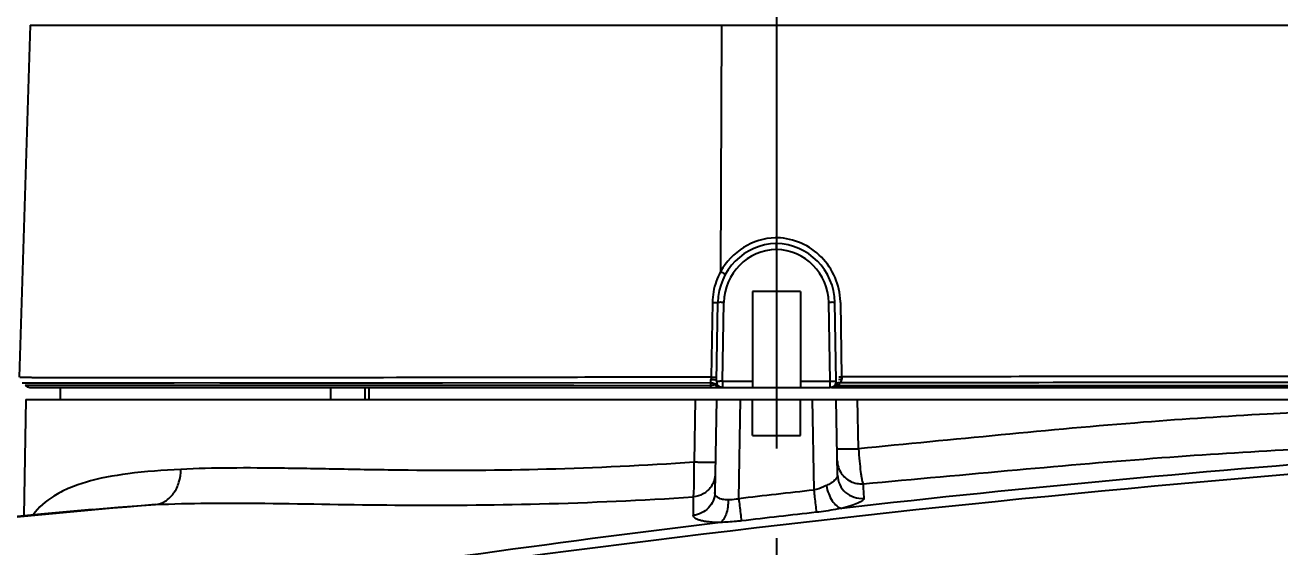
# Model space of a CAD drawing. Header units: millimetres. Extents: x 5828 to 6704, y 123 to 421.
# Drawn here: x 6576.31 to 6581.54, y 225.46 to 227.63 of the extents above; entities that cross this region are included whole.
import ezdxf

# ---------------------------------------------------------------- set-up
doc = ezdxf.new("R2010")
doc.units = ezdxf.units.MM
doc.linetypes.add('CENTER', pattern=[0.6, 0.375, -0.075, 0.075, -0.075])
for name, color, linetype in [('中心线', 7, 'Continuous'), ('外形图', 7, 'Continuous'), ('尺寸标注', 7, 'Continuous'), ('运动范围', 7, 'Continuous')]:
    doc.layers.add(name, color=color, linetype=linetype)
doc.styles.add('微软雅黑', font='msyh.ttc', dxfattribs={"height": 1.5})
doc.dimstyles.new('尺寸标注_1_20比例', dxfattribs={"dimtxt": 1.5, "dimasz": 1.25, "dimexe": 0.5, "dimexo": 0.4, "dimgap": 0.5, "dimtad": 1, "dimdec": 1, "dimlfac": 20, "dimdsep": 46, "dimtxsty": '微软雅黑', "dimcen": 0.09, "dimadec": 0, "dimazin": 0, "dimtp": 0.01, "dimtm": 0.01, "dimtfac": 1, "dimtdec": 1, "dimtofl": 0, "dimtmove": 0, "dimatfit": 3, "dimfxl": 1, "dimtolj": 1, "dimarcsym": 0})

# ---------------------------------------------------------------- blocks, each defined once
blk = doc.blocks.new('*D819')
at = {"layer": 'Defpoints', "color": 0}
for p in [(6584.3508, 234.274), (6633.6855, 232.4599), (6518.5475, 222.8994), (6579.4437, 222.8994), (6638.115, 222.8994)]:
    blk.add_point(p, dxfattribs=at)
at = {"layer": '尺寸标注', "color": 0, "lineweight": -2}
blk.add_arc((6579.4437, 222.8994), 12.3879, 15.78003, 174.21614, dxfattribs=at)
at = {"layer": '尺寸标注', "color": 0}
for points in [[(6591.1616, 226.2217), (6591.5678, 226.3147), (6591.6435, 225.0497)], [(6566.9107, 224.1583), (6567.3268, 224.1373), (6567.0557, 222.8994)]]:
    blk.add_solid(points, dxfattribs=at)
at = {"layer": '尺寸标注', "color": 0, "insert": (6578.253, 236.5144), "char_height": 1.5, "attachment_point": 5, "rotation": 4.9981, "style": '微软雅黑'}
blk.add_mtext('\\A1;-\\A1;170%%d', dxfattribs=at)

msp = doc.modelspace()

# ---------------------------------------------------------------- linework, layer by layer
at = {"layer": '中心线', "linetype": 'CENTER', "ltscale": 5}
msp.add_line((6579.4437, 230.7455), (6579.4437, 214.7388), dxfattribs=at)
at = {"layer": '外形图', "color": 7, "linetype": 'Continuous'}
for p, q in [((6576.3344, 227.6344), (6576.2873, 226.1666)), ((6576.3344, 227.6343), (6582.9939, 227.6344)), ((6579.2145, 227.634), (6579.2115, 226.6073)), ((6579.3437, 226.5244), (6579.3437, 226.1244)), ((6579.5437, 226.5244), (6579.3437, 226.5244)), ((6579.5437, 226.5244), (6579.5437, 226.1244)), ((6579.1771, 226.4783), (6579.1717, 226.1673)), ((6579.1941, 226.1498), (6579.1998, 226.4787)), ((6579.2191, 226.1498), (6579.2248, 226.4787)), ((6579.6682, 226.1498), (6579.6625, 226.4787)), ((6579.6932, 226.1498), (6579.6875, 226.4787)), ((6579.7105, 226.4783), (6579.7158, 226.1682)), ((6576.2998, 226.1439), (6576.4282, 226.1437)), ((6576.3127, 226.1332), (6576.3659, 226.1336)), ((6576.3659, 226.1336), (6576.9333, 226.134)), ((6576.9333, 226.1434), (6579.1696, 226.1445)), ((6576.9333, 226.134), (6579.1702, 226.133)), ((6577.1249, 226.1435), (6578.0522, 226.1436)), ((6578.0522, 226.1436), (6579.1696, 226.1445)), ((6579.2191, 226.1498), (6579.2191, 226.1244)), ((6579.2191, 226.1498), (6579.3437, 226.1498)), ((6579.5437, 226.1498), (6579.6682, 226.1498)), ((6579.6682, 226.1244), (6579.6682, 226.1498)), ((6579.7042, 226.1328), (6582.5745, 226.1327)), ((6576.3317, 226.1244), (6579.2182, 226.1244)), ((6576.4607, 226.0744), (6576.4607, 226.1244)), ((6577.5872, 226.0744), (6577.5872, 226.1244)), ((6577.7284, 226.1244), (6577.7287, 226.0744)), ((6577.7472, 226.0744), (6577.7467, 226.1244)), ((6579.1718, 226.1244), (6579.1765, 226.1244)), ((6579.2191, 226.1244), (6579.2075, 226.1272)), ((6579.2075, 226.1244), (6579.208, 226.1244)), ((6579.208, 226.1244), (6579.209, 226.1244)), ((6579.2191, 226.1244), (6579.6682, 226.1244)), ((6579.6801, 226.1274), (6579.6682, 226.1244)), ((6579.6741, 226.1245), (6579.67, 226.1244)), ((6579.6741, 226.1244), (6582.5561, 226.1244)), ((6576.3152, 226.0744), (6576.3067, 225.589)), ((6576.3152, 226.0744), (6582.5721, 226.0744)), ((6579.1049, 226.0744), (6579.1005, 225.8123)), ((6579.1941, 226.0744), (6579.1873, 225.6864)), ((6579.2869, 225.6606), (6579.2941, 226.0744)), ((6579.3437, 225.9244), (6579.3437, 226.0744)), ((6579.5437, 225.9244), (6579.5437, 226.0744)), ((6579.5932, 226.0744), (6579.5998, 225.6964)), ((6579.6987, 225.7586), (6579.6932, 226.0744)), ((6579.7859, 225.869), (6579.7824, 226.0744)), ((6579.3437, 225.9244), (6579.5437, 225.9244)), ((6579.0969, 225.6679), (6579.0976, 225.5912)), ((6576.5924, 225.6157), (6576.701, 225.6256)), ((6576.701, 225.6256), (6576.8555, 225.636))]:
    msp.add_line(p, q, dxfattribs=at)
for points in [[(6576.7827, 226.134), (6577.5625, 226.1339), (6578.5993, 226.1334)], [(6576.5924, 225.6157), (6576.3777, 225.5958), (6576.1526, 225.5743), (6575.9189, 225.5512), (6575.6784, 225.5267), (6575.4329, 225.5008), (6575.1841, 225.4736), (6574.9659, 225.4491)]]:
    msp.add_lwpolyline(points, dxfattribs=at)
for centre, radius, start, end in [((6579.4498, 226.4744), 0.25, 91.4094, 179), ((6579.4498, 226.4807), 0.2678, 91.2865, 92.3038), ((6579.4375, 226.4777), 0.2708, 87.8183, 88.6896), ((6579.4375, 226.4744), 0.25, 1, 88.5914), ((6579.4498, 226.4748), 0.225, 91.5686, 178.9992), ((6579.4375, 226.4748), 0.225, 1.0006, 88.4313), ((6579.4551, 226.4731), 0.2782, 151.1491, 169.6552), ((6579.4546, 226.4735), 0.2776, 169.7175, 179.0009), ((6579.4328, 226.4735), 0.2777, 0.9943, 1.8737), ((6576.3318, 226.1494), 0.025, 220.2755, 270.0136), ((6576.7522, 340.4047), 114.2614, 269.831112, 270.090777), ((6578.9131, 226.1841), 0.2596, 351.23, 352.0193), ((6578.7606, 226.1213), 0.4098, 1.6362, 2.2444), ((6579.0276, 226.1681), 0.144, 351.9868, 355.947), ((6579.2191, 226.1494), 0.025, 179, 242.2739), ((6579.1964, 224.8686), 1.2814, 88.9871, 89.4999), ((6579.6682, 226.1494), 0.025, 298.3748, 1), ((6579.7024, 227.0107), 0.8426, 270.088, 270.914), ((6579.5613, 226.2005), 0.1581, 334.6883, 336.5344), ((6579.4947, 226.2293), 0.2307, 336.5419, 337.6288), ((6578.9325, 226.4602), 0.8384, 337.6638, 337.91), ((6580.0092, 226.1769), 0.2935, 181.71, 183.5434), ((6579.6682, 226.1494), 0.025, 285.443, 296.3534), ((6586.4284, 165.9895), 60.0076, 94.198792, 96.423103), ((6586.8997, 161.5168), 64.4644, 94.343162, 100.668847), ((6605.7028, 227.0588), 25.9323, 182.95299, 183.08673), ((6586.1939, 166.5875), 59.4755, 96.365521, 96.66899), ((6582.7414, 156.9068), 68.9808, 94.894769, 96.472151), ((6586.2685, 167.3898), 58.598, 96.917156, 101.122357), ((6586.3285, 165.5023), 60.4759, 96.378099, 96.676075)]:
    msp.add_arc(centre, radius, start, end, dxfattribs=at)
for points, knots in [([(6579.439, 226.7483), (6579.3929, 226.7465), (6579.3002, 226.7183), (6579.2338, 226.6477), (6579.2115, 226.6073)], [0, 0, 0, 0, 0.499532, 1, 1, 1, 1]), ([(6579.4437, 226.7485), (6579.4438, 226.7452), (6579.4437, 226.7392), (6579.4441, 226.7314), (6579.4432, 226.7268), (6579.4438, 226.7246), (6579.4437, 226.7243)], [0, 0, 0, 0, 0.404273, 0.750482, 0.953351, 1, 1, 1, 1]), ([(6579.4437, 226.6997), (6579.4437, 226.7029), (6579.4437, 226.7086), (6579.4436, 226.7155), (6579.4437, 226.7198), (6579.4435, 226.7223), (6579.4439, 226.7233), (6579.4435, 226.7243), (6579.4437, 226.7243)], [0, 0, 0, 0, 0.383509, 0.70822, 0.832092, 0.923926, 0.98062, 1, 1, 1, 1]), ([(6579.7103, 226.4826), (6579.7092, 226.5167), (6579.6941, 226.5851), (6579.6358, 226.6718), (6579.55, 226.7313), (6579.4818, 226.747), (6579.4479, 226.7483)], [0, 0, 0, 0, 0.250448, 0.500609, 0.750427, 1, 1, 1, 1]), ([(6579.2115, 226.6073), (6579.2141, 226.6058), (6579.2189, 226.603), (6579.2261, 226.5996), (6579.2286, 226.597), (6579.2315, 226.5963), (6579.2314, 226.596)], [0, 0, 0, 0, 0.398641, 0.749797, 0.957286, 1, 1, 1, 1]), ([(6579.1771, 226.4783), (6579.1801, 226.4783), (6579.1856, 226.4783), (6579.1935, 226.478), (6579.197, 226.4786), (6579.1998, 226.4784), (6579.1998, 226.4787)], [0, 0, 0, 0, 0.397733, 0.748199, 0.955582, 1, 1, 1, 1]), ([(6579.2248, 226.4787), (6579.2217, 226.4788), (6579.216, 226.4787), (6579.2076, 226.4793), (6579.2038, 226.4782), (6579.1999, 226.4794), (6579.1998, 226.4787)], [0, 0, 0, 0, 0.381912, 0.706694, 0.923293, 1, 1, 1, 1]), ([(6579.6875, 226.4787), (6579.6875, 226.4794), (6579.6836, 226.4782), (6579.6797, 226.4793), (6579.6714, 226.4787), (6579.6657, 226.4788), (6579.6625, 226.4787)], [0, 0, 0, 0, 0.076429, 0.292743, 0.617772, 1, 1, 1, 1]), ([(6576.3427, 226.165), (6576.3365, 226.1651), (6576.3191, 226.1654), (6576.3016, 226.1657), (6576.2904, 226.1663)], [0, 0, 0, 0, 0.355657, 1, 1, 1, 1]), ([(6579.1717, 226.1673), (6578.8416, 226.1668), (6578.226, 226.1657), (6577.4936, 226.1644), (6576.9961, 226.1641), (6576.7135, 226.1645), (6576.5028, 226.1648), (6576.3874, 226.1645), (6576.3427, 226.165)], [0, 0, 0, 0, 0.350026, 0.652871, 0.776646, 0.877597, 0.952609, 1, 1, 1, 1]), ([(6579.1712, 226.158), (6579.177, 226.1577), (6579.1849, 226.1582), (6579.1941, 226.1525), (6579.1941, 226.1498)], [0, 0, 0, 0, 0.686136, 1, 1, 1, 1]), ([(6579.1717, 226.1673), (6579.1737, 226.1673), (6579.1805, 226.1672), (6579.1874, 226.1671), (6579.1921, 226.1673)], [0, 0, 0, 0, 0.301181, 1, 1, 1, 1]), ([(6579.1941, 226.1498), (6579.1941, 226.1501), (6579.196, 226.1496), (6579.198, 226.1502), (6579.2026, 226.1499), (6579.2058, 226.15), (6579.2076, 226.15)], [0, 0, 0, 0, 0.069624, 0.270041, 0.587926, 1, 1, 1, 1]), ([(6579.6682, 226.1498), (6579.6704, 226.1498), (6579.6776, 226.1499), (6579.6848, 226.15), (6579.6899, 226.15)], [0, 0, 0, 0, 0.297749, 1, 1, 1, 1]), ([(6579.6872, 226.1331), (6579.6876, 226.1337), (6579.6908, 226.136), (6579.6951, 226.1358), (6579.6981, 226.1353)], [0, 0, 0, 0, 0.189268, 1, 1, 1, 1]), ([(6579.6893, 226.1359), (6579.6899, 226.1368), (6579.6929, 226.1409), (6579.6977, 226.1437), (6579.7016, 226.1445)], [0, 0, 0, 0, 0.218845, 1, 1, 1, 1]), ([(6579.6899, 226.15), (6579.6907, 226.15), (6579.6914, 226.1496), (6579.6932, 226.1501), (6579.6932, 226.1498)], [0, 0, 0, 0, 0.742347, 1, 1, 1, 1]), ([(6579.7094, 226.1449), (6579.7099, 226.1453), (6579.7124, 226.1477), (6579.7145, 226.1506), (6579.7154, 226.1532)], [0, 0, 0, 0, 0.206755, 1, 1, 1, 1]), ([(6579.7094, 226.1449), (6580.0251, 226.1452), (6580.618, 226.1456), (6581.4221, 226.1461), (6582.0359, 226.1461), (6582.3726, 226.1447), (6582.498, 226.1449)], [0, 0, 0, 0, 0.339645, 0.637816, 0.865105, 1, 1, 1, 1]), ([(6582.5974, 226.1693), (6582.5678, 226.1664), (6582.4776, 226.1694), (6582.2971, 226.1685), (6582.0279, 226.17), (6581.6773, 226.1704), (6581.2561, 226.17), (6580.5943, 226.1694), (6580.0745, 226.1688), (6579.7158, 226.1682)], [0, 0, 0, 0, 0.030914, 0.093734, 0.188115, 0.311061, 0.458805, 0.626601, 1, 1, 1, 1]), ([(6579.1718, 226.1244), (6579.1714, 226.1244), (6579.171, 226.1263), (6579.1708, 226.1273), (6579.1706, 226.1283)], [0, 0, 0, 0, 0.280662, 1, 1, 1, 1]), ([(6581.9216, 226.0315), (6581.7774, 226.0266), (6581.4614, 226.0135), (6580.7488, 225.9658), (6580.182, 225.9062), (6579.7859, 225.869)], [0, 0, 0, 0, 0.202086, 0.44282, 1, 1, 1, 1]), ([(6579.6968, 225.869), (6579.6968, 225.8688), (6579.6977, 225.8689), (6579.6986, 225.8686), (6579.7009, 225.8686), (6579.7036, 225.8685), (6579.7073, 225.8685), (6579.7136, 225.8684), (6579.7232, 225.8684), (6579.7364, 225.8684), (6579.7516, 225.8685), (6579.7683, 225.8687), (6579.7799, 225.8689), (6579.7859, 225.869)], [0, 0, 0, 0, 0.004967, 0.019064, 0.042276, 0.074468, 0.115439, 0.164785, 0.286812, 0.43667, 0.609515, 0.799766, 1, 1, 1, 1]), ([(6579.7859, 225.869), (6579.787, 225.8517), (6579.7896, 225.8193), (6579.7937, 225.7809), (6579.7973, 225.755), (6579.7998, 225.7405), (6579.8022, 225.7302), (6579.8038, 225.7247), (6579.8049, 225.7228)], [0, 0, 0, 0, 0.352078, 0.659292, 0.784012, 0.884114, 0.956686, 1, 1, 1, 1]), ([(6579.8049, 225.7228), (6580.0191, 225.742), (6580.4341, 225.7807), (6581.0287, 225.8323), (6581.5604, 225.8662), (6581.8911, 225.8793), (6582.0419, 225.8841)], [0, 0, 0, 0, 0.287551, 0.557407, 0.798206, 1, 1, 1, 1]), ([(6576.9615, 225.7828), (6576.888, 225.779), (6576.7543, 225.7697), (6576.5967, 225.7414), (6576.4941, 225.7052), (6576.4167, 225.6659), (6576.3687, 225.6246), (6576.3463, 225.5932)], [0, 0, 0, 0, 0.333565, 0.606951, 0.72231, 0.824985, 1, 1, 1, 1]), ([(6576.8555, 225.636), (6576.8701, 225.6376), (6576.8999, 225.6483), (6576.9346, 225.6825), (6576.9567, 225.7293), (6576.9616, 225.7647), (6576.9615, 225.7828)], [0, 0, 0, 0, 0.223658, 0.463716, 0.724543, 1, 1, 1, 1]), ([(6579.1005, 225.8123), (6578.8957, 225.7986), (6578.4985, 225.779), (6578.012, 225.7767), (6577.6482, 225.7828), (6577.4007, 225.7877), (6577.1738, 225.7895), (6577.0297, 225.7863), (6576.9615, 225.7828)], [0, 0, 0, 0, 0.287729, 0.557322, 0.68188, 0.797923, 0.90432, 1, 1, 1, 1]), ([(6579.0969, 225.6679), (6579.0977, 225.6701), (6579.0988, 225.6761), (6579.1006, 225.6929), (6579.1017, 225.7221), (6579.1018, 225.7643), (6579.1011, 225.7957), (6579.1005, 225.8123)], [0, 0, 0, 0, 0.048349, 0.124291, 0.350678, 0.654126, 1, 1, 1, 1]), ([(6579.1895, 225.8123), (6579.1895, 225.8122), (6579.1887, 225.8122), (6579.1877, 225.812), (6579.1855, 225.812), (6579.1827, 225.8119), (6579.179, 225.8118), (6579.1727, 225.8118), (6579.1632, 225.8117), (6579.15, 225.8118), (6579.1347, 225.8119), (6579.118, 225.8121), (6579.1064, 225.8123), (6579.1005, 225.8123)], [0, 0, 0, 0, 0.004966, 0.019062, 0.042271, 0.074461, 0.11543, 0.164773, 0.286797, 0.436653, 0.609498, 0.799754, 1, 1, 1, 1]), ([(6579.7142, 225.767), (6579.7238, 225.7525), (6579.7514, 225.7283), (6579.7875, 225.7216), (6579.8049, 225.7228)], [0, 0, 0, 0, 0.498775, 1, 1, 1, 1]), ([(6579.1715, 225.7107), (6579.1631, 225.6987), (6579.1407, 225.678), (6579.1116, 225.6691), (6579.0969, 225.6679)], [0, 0, 0, 0, 0.498347, 1, 1, 1, 1]), ([(6579.6521, 225.7154), (6579.6481, 225.7136), (6579.6313, 225.7057), (6579.6137, 225.6992), (6579.5998, 225.6964)], [0, 0, 0, 0, 0.235355, 1, 1, 1, 1]), ([(6579.6987, 225.7586), (6579.6989, 225.7504), (6579.6882, 225.7376), (6579.671, 225.7251), (6579.6588, 225.7186), (6579.6521, 225.7154)], [0, 0, 0, 0, 0.375942, 0.65893, 1, 1, 1, 1]), ([(6579.6521, 225.7154), (6579.6542, 225.7038), (6579.6605, 225.6815), (6579.675, 225.6524), (6579.6929, 225.6307), (6579.7081, 225.6219), (6579.7154, 225.6204)], [0, 0, 0, 0, 0.298366, 0.576933, 0.813576, 1, 1, 1, 1]), ([(6579.6987, 225.7586), (6579.699, 225.7452), (6579.7052, 225.718), (6579.7302, 225.6848), (6579.7666, 225.6641), (6579.7945, 225.6611), (6579.8081, 225.6624)], [0, 0, 0, 0, 0.248067, 0.497209, 0.748037, 1, 1, 1, 1]), ([(6576.8555, 225.636), (6576.9277, 225.6396), (6577.08, 225.6431), (6577.4128, 225.6411), (6577.874, 225.6315), (6578.4692, 225.6351), (6578.8836, 225.6545), (6579.0969, 225.6679)], [0, 0, 0, 0, 0.09672, 0.203799, 0.445169, 0.713965, 1, 1, 1, 1]), ([(6579.1873, 225.6864), (6579.1871, 225.6747), (6579.1822, 225.6511), (6579.1625, 225.6207), (6579.1332, 225.5991), (6579.1096, 225.5925), (6579.0976, 225.5913)], [0, 0, 0, 0, 0.247204, 0.495908, 0.747001, 1, 1, 1, 1]), ([(6579.2432, 225.6556), (6579.2351, 225.6555), (6579.2206, 225.6566), (6579.2021, 225.6628), (6579.1899, 225.6731), (6579.1872, 225.6823), (6579.1873, 225.6864)], [0, 0, 0, 0, 0.344375, 0.615988, 0.823083, 1, 1, 1, 1]), ([(6579.2869, 225.6606), (6579.2832, 225.6597), (6579.2688, 225.6566), (6579.2541, 225.6557), (6579.2432, 225.6556)], [0, 0, 0, 0, 0.258197, 1, 1, 1, 1]), ([(6579.2869, 225.6606), (6579.288, 225.6506), (6579.2916, 225.6198), (6579.2952, 225.5889), (6579.2978, 225.5681)], [0, 0, 0, 0, 0.324448, 1, 1, 1, 1]), ([(6579.5998, 225.6964), (6579.6009, 225.6864), (6579.6044, 225.6555), (6579.6078, 225.6247), (6579.6103, 225.6039)], [0, 0, 0, 0, 0.324204, 1, 1, 1, 1]), ([(6579.8081, 225.6624), (6579.8083, 225.6586), (6579.8028, 225.6525), (6579.7939, 225.6468), (6579.778, 225.6389), (6579.7517, 225.6297), (6579.7285, 225.6235), (6579.7154, 225.6204)], [0, 0, 0, 0, 0.109066, 0.197946, 0.312278, 0.613942, 1, 1, 1, 1]), ([(6579.2432, 225.6556), (6579.243, 225.6356), (6579.2394, 225.6071), (6579.2257, 225.5757), (6579.2162, 225.5646), (6579.211, 225.5614)], [0, 0, 0, 0, 0.587071, 0.821283, 1, 1, 1, 1]), ([(6579.7154, 225.6204), (6579.7069, 225.6188), (6579.672, 225.6123), (6579.637, 225.6068), (6579.6103, 225.6039)], [0, 0, 0, 0, 0.243326, 1, 1, 1, 1]), ([(6579.211, 225.5614), (6579.1954, 225.5614), (6579.1732, 225.5622), (6579.1456, 225.5658), (6579.1291, 225.5693), (6579.1158, 225.5736), (6579.1043, 225.5791), (6579.0977, 225.5865), (6579.0976, 225.5913)], [0, 0, 0, 0, 0.382199, 0.543564, 0.681694, 0.795178, 0.883874, 1, 1, 1, 1]), ([(6579.2978, 225.5681), (6579.2905, 225.5673), (6579.2617, 225.5642), (6579.2327, 225.5624), (6579.211, 225.5614)], [0, 0, 0, 0, 0.252979, 1, 1, 1, 1])]:
    msp.add_open_spline(points, degree=3, knots=knots, dxfattribs=at)
for points in [[(6579.1696, 226.1445), (6579.1698, 226.1421), (6579.1699, 226.1398), (6579.17, 226.1374)], [(6579.1697, 226.1444), (6579.175, 226.1442), (6579.1808, 226.1433), (6579.1853, 226.1403)], [(6579.1794, 226.1333), (6579.1763, 226.1329), (6579.1732, 226.1328), (6579.1702, 226.133)], [(6579.1706, 226.1283), (6579.1704, 226.1299), (6579.1703, 226.1314), (6579.1702, 226.133)], [(6579.1717, 226.1673), (6579.1716, 226.1642), (6579.1715, 226.1611), (6579.1712, 226.158)], [(6579.1858, 226.1347), (6579.1837, 226.134), (6579.1816, 226.1336), (6579.1794, 226.1333)], [(6579.1853, 226.1403), (6579.1869, 226.1392), (6579.1883, 226.1379), (6579.1895, 226.1365)], [(6579.1895, 226.1365), (6579.1884, 226.1357), (6579.1871, 226.1351), (6579.1858, 226.1347)], [(6579.1915, 226.1419), (6579.1908, 226.1401), (6579.1901, 226.1383), (6579.1895, 226.1365)], [(6579.1895, 226.1365), (6579.1922, 226.1318), (6579.1967, 226.1277), (6579.2018, 226.1258)], [(6579.7045, 226.1326), (6579.6975, 226.1286), (6579.6894, 226.1262), (6579.6813, 226.1252)], [(6579.6981, 226.1353), (6579.7006, 226.135), (6579.703, 226.1342), (6579.7053, 226.1331)], [(6579.7016, 226.1445), (6579.7042, 226.145), (6579.7068, 226.1451), (6579.7094, 226.1449)], [(6579.7039, 226.1575), (6579.708, 226.1583), (6579.7121, 226.1586), (6579.7163, 226.1588)], [(6579.7154, 226.1532), (6579.7161, 226.155), (6579.7164, 226.1569), (6579.7163, 226.1588)], [(6579.2018, 226.1258), (6579.2043, 226.1249), (6579.2071, 226.1244), (6579.2098, 226.1244)], [(6579.6813, 226.1252), (6579.6789, 226.1249), (6579.6765, 226.1247), (6579.6741, 226.1245)], [(6579.6977, 225.8198), (6579.698, 225.8013), (6579.7039, 225.7823), (6579.7142, 225.767)], [(6579.1887, 225.7642), (6579.1883, 225.7455), (6579.1821, 225.7261), (6579.1715, 225.7107)]]:
    msp.add_open_spline(points, degree=3, dxfattribs=at)
at = {"layer": '运动范围'}
msp.add_arc((6579.472, 222.9006), 55.0498, 10, 349.99357, dxfattribs=at)

# ---------------------------------------------------------------- dimensions: what is measured, and where the dimension line sits
at = {"layer": '尺寸标注'}
dim = msp.add_angular_dim_2l(base=(6584.3508, 234.274), line1=((6518.5475, 222.8994), (6638.115, 222.8994)), line2=((6633.6855, 232.4599), (6579.4437, 222.8994)), text='\\A1;-<>', dimstyle='尺寸标注_1_20比例', override={"dimtxsty": '微软雅黑'}, dxfattribs=at)
dim.commit()
dim.dimension.update_dxf_attribs({"geometry": '*D819', "text_midpoint": (6578.253, 236.5144)})

doc.saveas('drawing.dxf')
